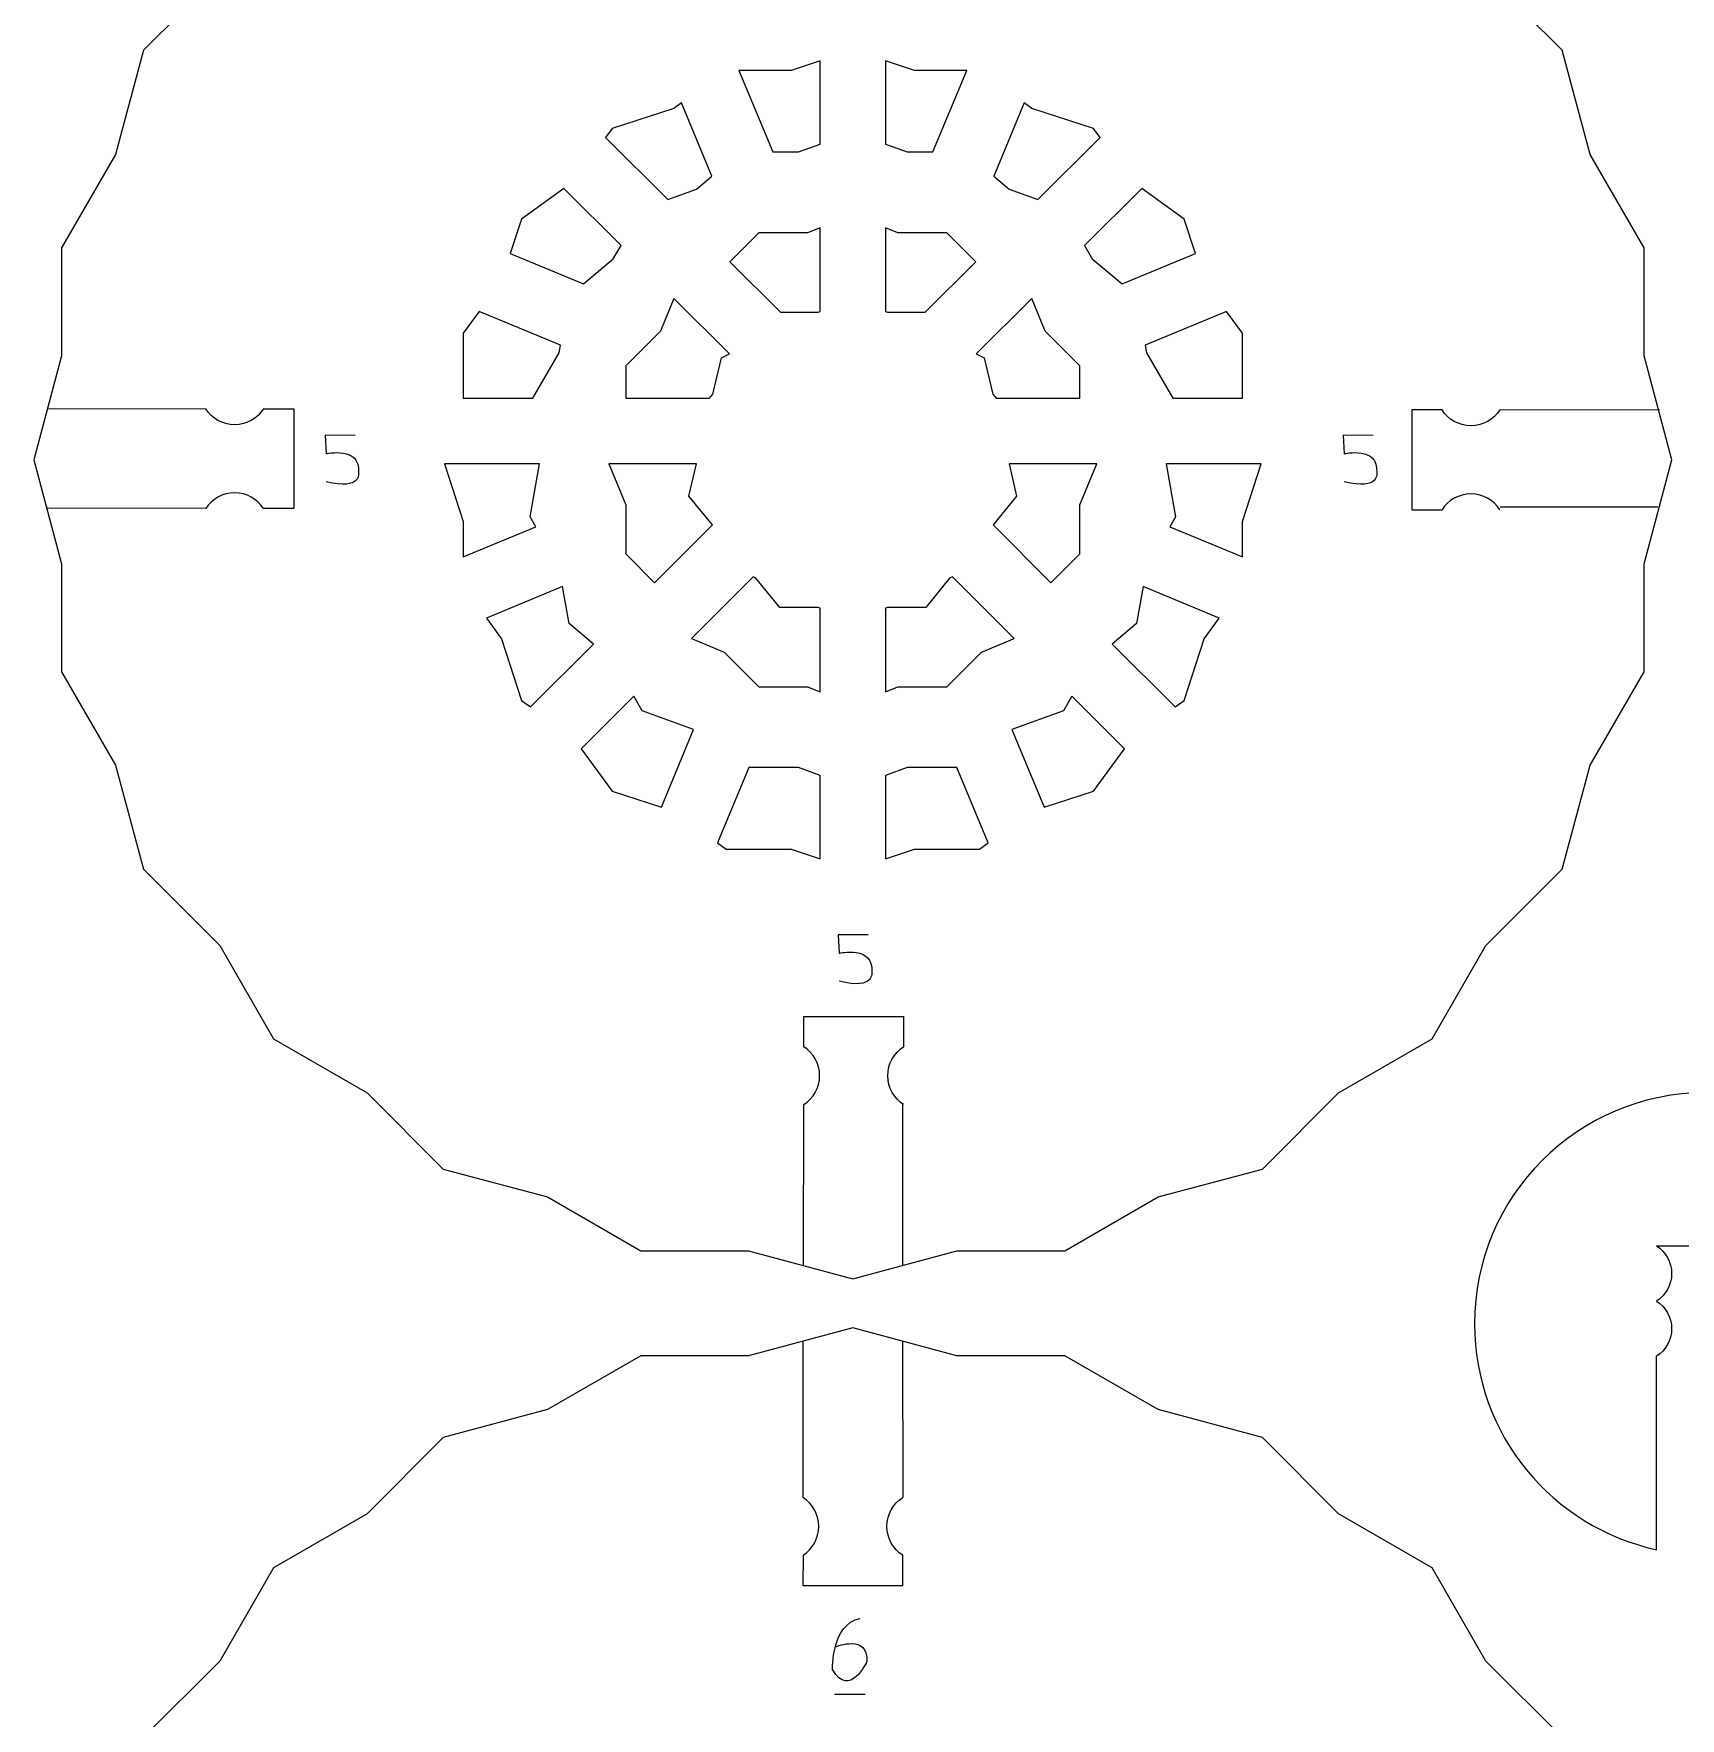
# Model space of a CAD drawing. Header units: centimetres. Extents: x -25 to 25, y -32.5 to 32.5.
# Drawn here: x -6.45 to -1.43, y -26.01 to -20.86 of the extents above; entities that cross this region are included whole.
import ezdxf

# ---------------------------------------------------------------- set-up
doc = ezdxf.new("R2010")
doc.units = ezdxf.units.CM
doc.header["$MEASUREMENT"] = 0
doc.layers.add('Capa 1', color=7, linetype='Continuous')

msp = doc.modelspace()

# ---------------------------------------------------------------- linework, layer by layer
at = {"layer": 'Capa 1', "color": 250, "lineweight": 20}
for points, knots in [([(-3.3056, -19.74885), (-3.3056, -19.74885), (-3.02055, -19.91342), (-3.02055, -19.91342), (-3.02055, -19.91342), (-3.02055, -19.91342), (-2.70264, -19.99861), (-2.70264, -19.99861), (-2.70264, -19.99861), (-2.70264, -19.99861), (-2.46992, -20.23133), (-2.46992, -20.23133), (-2.46992, -20.23133), (-2.46992, -20.23133), (-2.18487, -20.3959), (-2.18487, -20.3959), (-2.18487, -20.3959), (-2.18487, -20.3959), (-2.02029, -20.68096), (-2.02029, -20.68096), (-2.02029, -20.68096), (-2.02029, -20.68096), (-1.78759, -20.91367), (-1.78759, -20.91367), (-1.78759, -20.91367), (-1.78759, -20.91367), (-1.7024, -21.23156), (-1.7024, -21.23156), (-1.7024, -21.23156), (-1.7024, -21.23156), (-1.53783, -21.51662), (-1.53783, -21.51662), (-1.53783, -21.51662), (-1.53783, -21.51662), (-1.53783, -21.84575), (-1.53783, -21.84575), (-1.53783, -21.84575), (-1.53783, -21.84575), (-1.45265, -22.16366), (-1.45265, -22.16366), (-1.45265, -22.16366), (-1.45265, -22.16366), (-1.53783, -22.48155), (-1.53783, -22.48155), (-1.53783, -22.48155), (-1.53783, -22.48155), (-1.53783, -22.8107), (-1.53783, -22.8107), (-1.53783, -22.8107), (-1.53783, -22.8107), (-1.70241, -23.09578), (-1.70241, -23.09578), (-1.70241, -23.09578), (-1.70241, -23.09578), (-1.78759, -23.41365), (-1.78759, -23.41365), (-1.78759, -23.41365), (-1.78759, -23.41365), (-2.02029, -23.64636), (-2.02029, -23.64636), (-2.02029, -23.64636), (-2.02029, -23.64636), (-2.18487, -23.93142), (-2.18487, -23.93142), (-2.18487, -23.93142), (-2.18487, -23.93142), (-2.46992, -24.09599), (-2.46992, -24.09599), (-2.46992, -24.09599), (-2.46992, -24.09599), (-2.70264, -24.32871), (-2.70264, -24.32871), (-2.70264, -24.32871), (-2.70264, -24.32871), (-3.02055, -24.4139), (-3.02055, -24.4139), (-3.02055, -24.4139), (-3.02055, -24.4139), (-3.3056, -24.57847), (-3.3056, -24.57847), (-3.3056, -24.57847), (-3.3056, -24.57847), (-3.63472, -24.57847), (-3.63472, -24.57847), (-3.63472, -24.57847), (-3.63472, -24.57847), (-3.95265, -24.66366), (-3.95265, -24.66366), (-3.95265, -24.66366), (-3.95265, -24.66366), (-4.27058, -24.57847), (-4.27058, -24.57847), (-4.27058, -24.57847), (-4.27058, -24.57847), (-4.5997, -24.57847), (-4.5997, -24.57847), (-4.5997, -24.57847), (-4.5997, -24.57847), (-4.88475, -24.4139), (-4.88475, -24.4139), (-4.88475, -24.4139), (-4.88475, -24.4139), (-5.20266, -24.32871), (-5.20266, -24.32871), (-5.20266, -24.32871), (-5.20266, -24.32871), (-5.43538, -24.09599), (-5.43538, -24.09599), (-5.43538, -24.09599), (-5.43538, -24.09599), (-5.72043, -23.93142), (-5.72043, -23.93142), (-5.72043, -23.93142), (-5.72043, -23.93142), (-5.88501, -23.64636), (-5.88501, -23.64636), (-5.88501, -23.64636), (-5.88501, -23.64636), (-6.11771, -23.41365), (-6.11771, -23.41365), (-6.11771, -23.41365), (-6.11771, -23.41365), (-6.2029, -23.09576), (-6.2029, -23.09576), (-6.2029, -23.09576), (-6.2029, -23.09576), (-6.36747, -22.8107), (-6.36747, -22.8107), (-6.36747, -22.8107), (-6.36747, -22.8107), (-6.36747, -22.48157), (-6.36747, -22.48157), (-6.36747, -22.48157), (-6.36747, -22.48157), (-6.45265, -22.16366), (-6.45265, -22.16366), (-6.45265, -22.16366), (-6.45265, -22.16366), (-6.36747, -21.84577), (-6.36747, -21.84577), (-6.36747, -21.84577), (-6.36747, -21.84577), (-6.36747, -21.51662), (-6.36747, -21.51662), (-6.36747, -21.51662), (-6.36747, -21.51662), (-6.20289, -21.23154), (-6.20289, -21.23154), (-6.20289, -21.23154), (-6.20289, -21.23154), (-6.11771, -20.91367), (-6.11771, -20.91367), (-6.11771, -20.91367), (-6.11771, -20.91367), (-5.88501, -20.68096), (-5.88501, -20.68096), (-5.88501, -20.68096), (-5.88501, -20.68096), (-5.72043, -20.3959), (-5.72043, -20.3959), (-5.72043, -20.3959), (-5.72043, -20.3959), (-5.43538, -20.23133), (-5.43538, -20.23133), (-5.43538, -20.23133), (-5.43538, -20.23133), (-5.20266, -19.99861), (-5.20266, -19.99861), (-5.20266, -19.99861), (-5.20266, -19.99861), (-4.88475, -19.91342), (-4.88475, -19.91342), (-4.88475, -19.91342), (-4.88475, -19.91342), (-4.5997, -19.74885), (-4.5997, -19.74885), (-4.5997, -19.74885), (-4.5997, -19.74885), (-4.27058, -19.74885), (-4.27058, -19.74885), (-4.27058, -19.74885), (-4.27058, -19.74885), (-3.95265, -19.66366), (-3.95265, -19.66366), (-3.95265, -19.66366), (-3.95265, -19.66366), (-3.63472, -19.74885), (-3.63472, -19.74885), (-3.63472, -19.74885), (-3.63472, -19.74885), (-3.3056, -19.74885), (-3.3056, -19.74885)], [0, 0, 0, 0, 0.0204082, 0.0204082, 0.0204082, 0.0204082, 0.0408163, 0.0408163, 0.0408163, 0.0408163, 0.0612245, 0.0612245, 0.0612245, 0.0612245, 0.0816327, 0.0816327, 0.0816327, 0.0816327, 0.1020408, 0.1020408, 0.1020408, 0.1020408, 0.122449, 0.122449, 0.122449, 0.122449, 0.1428571, 0.1428571, 0.1428571, 0.1428571, 0.1632653, 0.1632653, 0.1632653, 0.1632653, 0.1836735, 0.1836735, 0.1836735, 0.1836735, 0.2040816, 0.2040816, 0.2040816, 0.2040816, 0.2244898, 0.2244898, 0.2244898, 0.2244898, 0.244898, 0.244898, 0.244898, 0.244898, 0.2653061, 0.2653061, 0.2653061, 0.2653061, 0.2857143, 0.2857143, 0.2857143, 0.2857143, 0.3061224, 0.3061224, 0.3061224, 0.3061224, 0.3265306, 0.3265306, 0.3265306, 0.3265306, 0.3469388, 0.3469388, 0.3469388, 0.3469388, 0.3673469, 0.3673469, 0.3673469, 0.3673469, 0.3877551, 0.3877551, 0.3877551, 0.3877551, 0.4081633, 0.4081633, 0.4081633, 0.4081633, 0.4285714, 0.4285714, 0.4285714, 0.4285714, 0.4489796, 0.4489796, 0.4489796, 0.4489796, 0.4693878, 0.4693878, 0.4693878, 0.4693878, 0.4897959, 0.4897959, 0.4897959, 0.4897959, 0.5102041, 0.5102041, 0.5102041, 0.5102041, 0.5306122, 0.5306122, 0.5306122, 0.5306122, 0.5510204, 0.5510204, 0.5510204, 0.5510204, 0.5714286, 0.5714286, 0.5714286, 0.5714286, 0.5918367, 0.5918367, 0.5918367, 0.5918367, 0.6122449, 0.6122449, 0.6122449, 0.6122449, 0.6326531, 0.6326531, 0.6326531, 0.6326531, 0.6530612, 0.6530612, 0.6530612, 0.6530612, 0.6734694, 0.6734694, 0.6734694, 0.6734694, 0.6938776, 0.6938776, 0.6938776, 0.6938776, 0.7142857, 0.7142857, 0.7142857, 0.7142857, 0.7346939, 0.7346939, 0.7346939, 0.7346939, 0.755102, 0.755102, 0.755102, 0.755102, 0.7755102, 0.7755102, 0.7755102, 0.7755102, 0.7959184, 0.7959184, 0.7959184, 0.7959184, 0.8163265, 0.8163265, 0.8163265, 0.8163265, 0.8367347, 0.8367347, 0.8367347, 0.8367347, 0.8571429, 0.8571429, 0.8571429, 0.8571429, 0.877551, 0.877551, 0.877551, 0.877551, 0.8979592, 0.8979592, 0.8979592, 0.8979592, 0.9183673, 0.9183673, 0.9183673, 0.9183673, 0.9387755, 0.9387755, 0.9387755, 0.9387755, 0.9591837, 0.9591837, 0.9591837, 0.9591837, 1, 1, 1, 1]), ([(-4.30029, -20.97485), (-4.30029, -20.97485), (-4.14098, -20.97485), (-4.14098, -20.97485), (-4.14098, -20.97485), (-4.14098, -20.97485), (-4.05265, -20.94615), (-4.05265, -20.94615), (-4.05265, -20.94615), (-4.05265, -20.94615), (-4.05265, -21.20005), (-4.05265, -21.20005), (-4.05265, -21.20005), (-4.05265, -21.20005), (-4.11836, -21.22397), (-4.11836, -21.22397), (-4.11836, -21.22397), (-4.11836, -21.22397), (-4.1971, -21.22397), (-4.1971, -21.22397), (-4.1971, -21.22397), (-4.1971, -21.22397), (-4.30029, -20.97485), (-4.30029, -20.97485)], [0, 0, 0, 0, 0.1428571, 0.1428571, 0.1428571, 0.1428571, 0.2857143, 0.2857143, 0.2857143, 0.2857143, 0.4285714, 0.4285714, 0.4285714, 0.4285714, 0.5714286, 0.5714286, 0.5714286, 0.5714286, 0.7142857, 0.7142857, 0.7142857, 0.7142857, 1, 1, 1, 1]), ([(-3.85265, -20.94615), (-3.85265, -20.94615), (-3.76432, -20.97485), (-3.76432, -20.97485), (-3.76432, -20.97485), (-3.76432, -20.97485), (-3.60502, -20.97485), (-3.60502, -20.97485), (-3.60502, -20.97485), (-3.60502, -20.97485), (-3.70821, -21.22397), (-3.70821, -21.22397), (-3.70821, -21.22397), (-3.70821, -21.22397), (-3.78694, -21.22397), (-3.78694, -21.22397), (-3.78694, -21.22397), (-3.78694, -21.22397), (-3.85265, -21.20005), (-3.85265, -21.20005), (-3.85265, -21.20005), (-3.85265, -21.20005), (-3.85265, -20.94615), (-3.85265, -20.94615)], [0, 0, 0, 0, 0.1428571, 0.1428571, 0.1428571, 0.1428571, 0.2857143, 0.2857143, 0.2857143, 0.2857143, 0.4285714, 0.4285714, 0.4285714, 0.4285714, 0.5714286, 0.5714286, 0.5714286, 0.5714286, 0.7142857, 0.7142857, 0.7142857, 0.7142857, 1, 1, 1, 1]), ([(-4.70712, -21.17953), (-4.70712, -21.17953), (-4.6874, -21.15239), (-4.6874, -21.15239), (-4.6874, -21.15239), (-4.6874, -21.15239), (-4.49909, -21.0912), (-4.49909, -21.0912), (-4.49909, -21.0912), (-4.49909, -21.0912), (-4.47563, -21.07416), (-4.47563, -21.07416), (-4.47563, -21.07416), (-4.47563, -21.07416), (-4.38291, -21.29801), (-4.38291, -21.29801), (-4.38291, -21.29801), (-4.38291, -21.29801), (-4.42973, -21.3373), (-4.42973, -21.3373), (-4.42973, -21.3373), (-4.42973, -21.3373), (-4.51743, -21.36922), (-4.51743, -21.36922), (-4.51743, -21.36922), (-4.51743, -21.36922), (-4.70712, -21.17953), (-4.70712, -21.17953)], [0, 0, 0, 0, 0.125, 0.125, 0.125, 0.125, 0.25, 0.25, 0.25, 0.25, 0.375, 0.375, 0.375, 0.375, 0.5, 0.5, 0.5, 0.5, 0.625, 0.625, 0.625, 0.625, 0.75, 0.75, 0.75, 0.75, 1, 1, 1, 1]), ([(-3.42967, -21.07416), (-3.42967, -21.07416), (-3.40621, -21.0912), (-3.40621, -21.0912), (-3.40621, -21.0912), (-3.40621, -21.0912), (-3.2179, -21.15239), (-3.2179, -21.15239), (-3.2179, -21.15239), (-3.2179, -21.15239), (-3.19818, -21.17954), (-3.19818, -21.17954), (-3.19818, -21.17954), (-3.19818, -21.17954), (-3.38787, -21.36922), (-3.38787, -21.36922), (-3.38787, -21.36922), (-3.38787, -21.36922), (-3.47557, -21.3373), (-3.47557, -21.3373), (-3.47557, -21.3373), (-3.47557, -21.3373), (-3.52239, -21.29801), (-3.52239, -21.29801), (-3.52239, -21.29801), (-3.52239, -21.29801), (-3.42967, -21.07416), (-3.42967, -21.07416)], [0, 0, 0, 0, 0.125, 0.125, 0.125, 0.125, 0.25, 0.25, 0.25, 0.25, 0.375, 0.375, 0.375, 0.375, 0.5, 0.5, 0.5, 0.5, 0.625, 0.625, 0.625, 0.625, 0.75, 0.75, 0.75, 0.75, 1, 1, 1, 1]), ([(-4.99811, -21.53414), (-4.99811, -21.53414), (-4.96393, -21.42893), (-4.96393, -21.42893), (-4.96393, -21.42893), (-4.96393, -21.42893), (-4.83457, -21.33494), (-4.83457, -21.33494), (-4.83457, -21.33494), (-4.83457, -21.33494), (-4.66002, -21.50949), (-4.66002, -21.50949), (-4.66002, -21.50949), (-4.66002, -21.50949), (-4.68359, -21.55031), (-4.68359, -21.55031), (-4.68359, -21.55031), (-4.68359, -21.55031), (-4.77465, -21.6267), (-4.77465, -21.6267), (-4.77465, -21.6267), (-4.77465, -21.6267), (-4.99811, -21.53414), (-4.99811, -21.53414)], [0, 0, 0, 0, 0.1428571, 0.1428571, 0.1428571, 0.1428571, 0.2857143, 0.2857143, 0.2857143, 0.2857143, 0.4285714, 0.4285714, 0.4285714, 0.4285714, 0.5714286, 0.5714286, 0.5714286, 0.5714286, 0.7142857, 0.7142857, 0.7142857, 0.7142857, 1, 1, 1, 1]), ([(-3.07074, -21.33494), (-3.07074, -21.33494), (-2.94137, -21.42893), (-2.94137, -21.42893), (-2.94137, -21.42893), (-2.94137, -21.42893), (-2.90719, -21.53415), (-2.90719, -21.53415), (-2.90719, -21.53415), (-2.90719, -21.53415), (-3.13065, -21.62671), (-3.13065, -21.62671), (-3.13065, -21.62671), (-3.13065, -21.62671), (-3.22171, -21.55031), (-3.22171, -21.55031), (-3.22171, -21.55031), (-3.22171, -21.55031), (-3.24528, -21.50948), (-3.24528, -21.50948), (-3.24528, -21.50948), (-3.24528, -21.50948), (-3.07074, -21.33494), (-3.07074, -21.33494)], [0, 0, 0, 0, 0.1428571, 0.1428571, 0.1428571, 0.1428571, 0.2857143, 0.2857143, 0.2857143, 0.2857143, 0.4285714, 0.4285714, 0.4285714, 0.4285714, 0.5714286, 0.5714286, 0.5714286, 0.5714286, 0.7142857, 0.7142857, 0.7142857, 0.7142857, 1, 1, 1, 1]), ([(-4.05265, -21.71061), (-4.05265, -21.71061), (-4.05812, -21.71318), (-4.05812, -21.71318), (-4.05812, -21.71318), (-4.05812, -21.71318), (-4.17347, -21.71318), (-4.17347, -21.71318), (-4.17347, -21.71318), (-4.17347, -21.71318), (-4.32778, -21.55887), (-4.32778, -21.55887), (-4.32778, -21.55887), (-4.32778, -21.55887), (-4.23966, -21.47075), (-4.23966, -21.47075), (-4.23966, -21.47075), (-4.23966, -21.47075), (-4.09047, -21.47075), (-4.09047, -21.47075), (-4.09047, -21.47075), (-4.09047, -21.47075), (-4.05265, -21.45508), (-4.05265, -21.45508), (-4.05265, -21.45508), (-4.05265, -21.45508), (-4.05265, -21.71061), (-4.05265, -21.71061)], [0, 0, 0, 0, 0.125, 0.125, 0.125, 0.125, 0.25, 0.25, 0.25, 0.25, 0.375, 0.375, 0.375, 0.375, 0.5, 0.5, 0.5, 0.5, 0.625, 0.625, 0.625, 0.625, 0.75, 0.75, 0.75, 0.75, 1, 1, 1, 1]), ([(-3.66564, -21.47075), (-3.66564, -21.47075), (-3.57752, -21.55887), (-3.57752, -21.55887), (-3.57752, -21.55887), (-3.57752, -21.55887), (-3.73182, -21.71318), (-3.73182, -21.71318), (-3.73182, -21.71318), (-3.73182, -21.71318), (-3.84718, -21.71318), (-3.84718, -21.71318), (-3.84718, -21.71318), (-3.84718, -21.71318), (-3.85265, -21.71061), (-3.85265, -21.71061), (-3.85265, -21.71061), (-3.85265, -21.71061), (-3.85265, -21.45508), (-3.85265, -21.45508), (-3.85265, -21.45508), (-3.85265, -21.45508), (-3.81483, -21.47075), (-3.81483, -21.47075), (-3.81483, -21.47075), (-3.81483, -21.47075), (-3.66564, -21.47075), (-3.66564, -21.47075)], [0, 0, 0, 0, 0.125, 0.125, 0.125, 0.125, 0.25, 0.25, 0.25, 0.25, 0.375, 0.375, 0.375, 0.375, 0.5, 0.5, 0.5, 0.5, 0.625, 0.625, 0.625, 0.625, 0.75, 0.75, 0.75, 0.75, 1, 1, 1, 1]), ([(-4.3291, -21.84041), (-4.3291, -21.84041), (-4.35362, -21.85192), (-4.35362, -21.85192), (-4.35362, -21.85192), (-4.35362, -21.85192), (-4.37967, -21.96318), (-4.37967, -21.96318), (-4.37967, -21.96318), (-4.37967, -21.96318), (-4.38969, -21.97543), (-4.38969, -21.97543), (-4.38969, -21.97543), (-4.38969, -21.97543), (-4.64556, -21.97543), (-4.64556, -21.97543), (-4.64556, -21.97543), (-4.64556, -21.97543), (-4.64556, -21.87665), (-4.64556, -21.87665), (-4.64556, -21.87665), (-4.64556, -21.87665), (-4.54007, -21.77116), (-4.54007, -21.77116), (-4.54007, -21.77116), (-4.54007, -21.77116), (-4.49856, -21.67095), (-4.49856, -21.67095), (-4.49856, -21.67095), (-4.49856, -21.67095), (-4.3291, -21.84041), (-4.3291, -21.84041)], [0, 0, 0, 0, 0.1111111, 0.1111111, 0.1111111, 0.1111111, 0.2222222, 0.2222222, 0.2222222, 0.2222222, 0.3333333, 0.3333333, 0.3333333, 0.3333333, 0.4444444, 0.4444444, 0.4444444, 0.4444444, 0.5555556, 0.5555556, 0.5555556, 0.5555556, 0.6666667, 0.6666667, 0.6666667, 0.6666667, 0.7777778, 0.7777778, 0.7777778, 0.7777778, 1, 1, 1, 1]), ([(-3.40674, -21.67094), (-3.40674, -21.67094), (-3.36523, -21.77116), (-3.36523, -21.77116), (-3.36523, -21.77116), (-3.36523, -21.77116), (-3.25974, -21.87665), (-3.25974, -21.87665), (-3.25974, -21.87665), (-3.25974, -21.87665), (-3.25974, -21.97543), (-3.25974, -21.97543), (-3.25974, -21.97543), (-3.25974, -21.97543), (-3.51561, -21.97543), (-3.51561, -21.97543), (-3.51561, -21.97543), (-3.51561, -21.97543), (-3.52563, -21.96318), (-3.52563, -21.96318), (-3.52563, -21.96318), (-3.52563, -21.96318), (-3.55168, -21.85192), (-3.55168, -21.85192), (-3.55168, -21.85192), (-3.55168, -21.85192), (-3.5762, -21.84041), (-3.5762, -21.84041), (-3.5762, -21.84041), (-3.5762, -21.84041), (-3.40674, -21.67094), (-3.40674, -21.67094)], [0, 0, 0, 0, 0.1111111, 0.1111111, 0.1111111, 0.1111111, 0.2222222, 0.2222222, 0.2222222, 0.2222222, 0.3333333, 0.3333333, 0.3333333, 0.3333333, 0.4444444, 0.4444444, 0.4444444, 0.4444444, 0.5555556, 0.5555556, 0.5555556, 0.5555556, 0.6666667, 0.6666667, 0.6666667, 0.6666667, 0.7777778, 0.7777778, 0.7777778, 0.7777778, 1, 1, 1, 1]), ([(-5.1415, -21.97543), (-5.1415, -21.97543), (-5.14148, -21.97536), (-5.14148, -21.97536), (-5.14148, -21.97536), (-5.14148, -21.97536), (-5.14148, -21.77739), (-5.14148, -21.77739), (-5.14148, -21.77739), (-5.14148, -21.77739), (-5.09337, -21.71117), (-5.09337, -21.71117), (-5.09337, -21.71117), (-5.09337, -21.71117), (-4.84519, -21.81397), (-4.84519, -21.81397), (-4.84519, -21.81397), (-4.84519, -21.81397), (-4.84931, -21.83734), (-4.84931, -21.83734), (-4.84931, -21.83734), (-4.84931, -21.83734), (-4.92904, -21.97543), (-4.92904, -21.97543), (-4.92904, -21.97543), (-4.92904, -21.97543), (-5.1415, -21.97543), (-5.1415, -21.97543)], [0, 0, 0, 0, 0.125, 0.125, 0.125, 0.125, 0.25, 0.25, 0.25, 0.25, 0.375, 0.375, 0.375, 0.375, 0.5, 0.5, 0.5, 0.5, 0.625, 0.625, 0.625, 0.625, 0.75, 0.75, 0.75, 0.75, 1, 1, 1, 1]), ([(-2.81193, -21.71117), (-2.81193, -21.71117), (-2.76382, -21.77739), (-2.76382, -21.77739), (-2.76382, -21.77739), (-2.76382, -21.77739), (-2.76382, -21.97536), (-2.76382, -21.97536), (-2.76382, -21.97536), (-2.76382, -21.97536), (-2.7638, -21.97543), (-2.7638, -21.97543), (-2.7638, -21.97543), (-2.7638, -21.97543), (-2.97626, -21.97543), (-2.97626, -21.97543), (-2.97626, -21.97543), (-2.97626, -21.97543), (-3.05599, -21.83734), (-3.05599, -21.83734), (-3.05599, -21.83734), (-3.05599, -21.83734), (-3.06011, -21.81397), (-3.06011, -21.81397), (-3.06011, -21.81397), (-3.06011, -21.81397), (-2.81193, -21.71117), (-2.81193, -21.71117)], [0, 0, 0, 0, 0.125, 0.125, 0.125, 0.125, 0.25, 0.25, 0.25, 0.25, 0.375, 0.375, 0.375, 0.375, 0.5, 0.5, 0.5, 0.5, 0.625, 0.625, 0.625, 0.625, 0.75, 0.75, 0.75, 0.75, 1, 1, 1, 1]), ([(-5.14148, -22.45962), (-5.14148, -22.45962), (-5.14148, -22.35196), (-5.14148, -22.35196), (-5.14148, -22.35196), (-5.14148, -22.35196), (-5.19885, -22.17543), (-5.19885, -22.17543), (-5.19885, -22.17543), (-5.19885, -22.17543), (-4.90892, -22.17543), (-4.90892, -22.17543), (-4.90892, -22.17543), (-4.90892, -22.17543), (-4.93746, -22.33731), (-4.93746, -22.33731), (-4.93746, -22.33731), (-4.93746, -22.33731), (-4.91985, -22.36782), (-4.91985, -22.36782), (-4.91985, -22.36782), (-4.91985, -22.36782), (-5.14148, -22.45962), (-5.14148, -22.45962)], [0, 0, 0, 0, 0.1428571, 0.1428571, 0.1428571, 0.1428571, 0.2857143, 0.2857143, 0.2857143, 0.2857143, 0.4285714, 0.4285714, 0.4285714, 0.4285714, 0.5714286, 0.5714286, 0.5714286, 0.5714286, 0.7142857, 0.7142857, 0.7142857, 0.7142857, 1, 1, 1, 1]), ([(-4.42936, -22.17543), (-4.42936, -22.17543), (-4.45265, -22.27492), (-4.45265, -22.27492), (-4.45265, -22.27492), (-4.45265, -22.27492), (-4.38107, -22.36243), (-4.38107, -22.36243), (-4.38107, -22.36243), (-4.38107, -22.36243), (-4.55744, -22.53879), (-4.55744, -22.53879), (-4.55744, -22.53879), (-4.55744, -22.53879), (-4.64556, -22.45067), (-4.64556, -22.45067), (-4.64556, -22.45067), (-4.64556, -22.45067), (-4.64556, -22.30149), (-4.64556, -22.30149), (-4.64556, -22.30149), (-4.64556, -22.30149), (-4.69777, -22.17543), (-4.69777, -22.17543), (-4.69777, -22.17543), (-4.69777, -22.17543), (-4.42936, -22.17543), (-4.42936, -22.17543)], [0, 0, 0, 0, 0.125, 0.125, 0.125, 0.125, 0.25, 0.25, 0.25, 0.25, 0.375, 0.375, 0.375, 0.375, 0.5, 0.5, 0.5, 0.5, 0.625, 0.625, 0.625, 0.625, 0.75, 0.75, 0.75, 0.75, 1, 1, 1, 1]), ([(-3.20753, -22.17543), (-3.20753, -22.17543), (-3.25974, -22.30149), (-3.25974, -22.30149), (-3.25974, -22.30149), (-3.25974, -22.30149), (-3.25974, -22.45067), (-3.25974, -22.45067), (-3.25974, -22.45067), (-3.25974, -22.45067), (-3.34786, -22.53879), (-3.34786, -22.53879), (-3.34786, -22.53879), (-3.34786, -22.53879), (-3.52423, -22.36243), (-3.52423, -22.36243), (-3.52423, -22.36243), (-3.52423, -22.36243), (-3.45265, -22.27492), (-3.45265, -22.27492), (-3.45265, -22.27492), (-3.45265, -22.27492), (-3.47594, -22.17543), (-3.47594, -22.17543), (-3.47594, -22.17543), (-3.47594, -22.17543), (-3.20753, -22.17543), (-3.20753, -22.17543)], [0, 0, 0, 0, 0.125, 0.125, 0.125, 0.125, 0.25, 0.25, 0.25, 0.25, 0.375, 0.375, 0.375, 0.375, 0.5, 0.5, 0.5, 0.5, 0.625, 0.625, 0.625, 0.625, 0.75, 0.75, 0.75, 0.75, 1, 1, 1, 1]), ([(-2.70645, -22.17543), (-2.70645, -22.17543), (-2.76382, -22.35196), (-2.76382, -22.35196), (-2.76382, -22.35196), (-2.76382, -22.35196), (-2.76382, -22.45962), (-2.76382, -22.45962), (-2.76382, -22.45962), (-2.76382, -22.45962), (-2.98545, -22.36781), (-2.98545, -22.36781), (-2.98545, -22.36781), (-2.98545, -22.36781), (-2.96784, -22.33731), (-2.96784, -22.33731), (-2.96784, -22.33731), (-2.96784, -22.33731), (-2.99638, -22.17543), (-2.99638, -22.17543), (-2.99638, -22.17543), (-2.99638, -22.17543), (-2.70645, -22.17543), (-2.70645, -22.17543)], [0, 0, 0, 0, 0.1428571, 0.1428571, 0.1428571, 0.1428571, 0.2857143, 0.2857143, 0.2857143, 0.2857143, 0.4285714, 0.4285714, 0.4285714, 0.4285714, 0.5714286, 0.5714286, 0.5714286, 0.5714286, 0.7142857, 0.7142857, 0.7142857, 0.7142857, 1, 1, 1, 1]), ([(-4.05265, -22.87224), (-4.05265, -22.87224), (-4.09047, -22.85657), (-4.09047, -22.85657), (-4.09047, -22.85657), (-4.09047, -22.85657), (-4.23966, -22.85657), (-4.23966, -22.85657), (-4.23966, -22.85657), (-4.23966, -22.85657), (-4.34516, -22.75107), (-4.34516, -22.75107), (-4.34516, -22.75107), (-4.34516, -22.75107), (-4.44536, -22.70957), (-4.44536, -22.70957), (-4.44536, -22.70957), (-4.44536, -22.70957), (-4.2567, -22.52091), (-4.2567, -22.52091), (-4.2567, -22.52091), (-4.2567, -22.52091), (-4.24815, -22.52492), (-4.24815, -22.52492), (-4.24815, -22.52492), (-4.24815, -22.52492), (-4.17517, -22.61414), (-4.17517, -22.61414), (-4.17517, -22.61414), (-4.17517, -22.61414), (-4.05812, -22.61414), (-4.05812, -22.61414), (-4.05812, -22.61414), (-4.05812, -22.61414), (-4.05265, -22.61671), (-4.05265, -22.61671), (-4.05265, -22.61671), (-4.05265, -22.61671), (-4.05265, -22.87224), (-4.05265, -22.87224)], [0, 0, 0, 0, 0.0909091, 0.0909091, 0.0909091, 0.0909091, 0.1818182, 0.1818182, 0.1818182, 0.1818182, 0.2727273, 0.2727273, 0.2727273, 0.2727273, 0.3636364, 0.3636364, 0.3636364, 0.3636364, 0.4545455, 0.4545455, 0.4545455, 0.4545455, 0.5454545, 0.5454545, 0.5454545, 0.5454545, 0.6363636, 0.6363636, 0.6363636, 0.6363636, 0.7272727, 0.7272727, 0.7272727, 0.7272727, 0.8181818, 0.8181818, 0.8181818, 0.8181818, 1, 1, 1, 1]), ([(-3.45993, -22.70957), (-3.45993, -22.70957), (-3.56014, -22.75107), (-3.56014, -22.75107), (-3.56014, -22.75107), (-3.56014, -22.75107), (-3.66564, -22.85657), (-3.66564, -22.85657), (-3.66564, -22.85657), (-3.66564, -22.85657), (-3.81483, -22.85657), (-3.81483, -22.85657), (-3.81483, -22.85657), (-3.81483, -22.85657), (-3.85265, -22.87224), (-3.85265, -22.87224), (-3.85265, -22.87224), (-3.85265, -22.87224), (-3.85265, -22.61671), (-3.85265, -22.61671), (-3.85265, -22.61671), (-3.85265, -22.61671), (-3.84718, -22.61414), (-3.84718, -22.61414), (-3.84718, -22.61414), (-3.84718, -22.61414), (-3.73013, -22.61414), (-3.73013, -22.61414), (-3.73013, -22.61414), (-3.73013, -22.61414), (-3.65715, -22.52492), (-3.65715, -22.52492), (-3.65715, -22.52492), (-3.65715, -22.52492), (-3.6486, -22.5209), (-3.6486, -22.5209), (-3.6486, -22.5209), (-3.6486, -22.5209), (-3.45993, -22.70957), (-3.45993, -22.70957)], [0, 0, 0, 0, 0.0909091, 0.0909091, 0.0909091, 0.0909091, 0.1818182, 0.1818182, 0.1818182, 0.1818182, 0.2727273, 0.2727273, 0.2727273, 0.2727273, 0.3636364, 0.3636364, 0.3636364, 0.3636364, 0.4545455, 0.4545455, 0.4545455, 0.4545455, 0.5454545, 0.5454545, 0.5454545, 0.5454545, 0.6363636, 0.6363636, 0.6363636, 0.6363636, 0.7272727, 0.7272727, 0.7272727, 0.7272727, 0.8181818, 0.8181818, 0.8181818, 0.8181818, 1, 1, 1, 1]), ([(-4.93677, -22.91812), (-4.93677, -22.91812), (-4.96393, -22.89838), (-4.96393, -22.89838), (-4.96393, -22.89838), (-4.96393, -22.89838), (-5.0251, -22.71011), (-5.0251, -22.71011), (-5.0251, -22.71011), (-5.0251, -22.71011), (-5.07102, -22.64691), (-5.07102, -22.64691), (-5.07102, -22.64691), (-5.07102, -22.64691), (-4.83861, -22.55065), (-4.83861, -22.55065), (-4.83861, -22.55065), (-4.83861, -22.55065), (-4.81869, -22.66366), (-4.81869, -22.66366), (-4.81869, -22.66366), (-4.81869, -22.66366), (-4.74453, -22.72588), (-4.74453, -22.72588), (-4.74453, -22.72588), (-4.74453, -22.72588), (-4.93677, -22.91812), (-4.93677, -22.91812)], [0, 0, 0, 0, 0.125, 0.125, 0.125, 0.125, 0.25, 0.25, 0.25, 0.25, 0.375, 0.375, 0.375, 0.375, 0.5, 0.5, 0.5, 0.5, 0.625, 0.625, 0.625, 0.625, 0.75, 0.75, 0.75, 0.75, 1, 1, 1, 1]), ([(-2.83428, -22.64691), (-2.83428, -22.64691), (-2.8802, -22.71011), (-2.8802, -22.71011), (-2.8802, -22.71011), (-2.8802, -22.71011), (-2.94137, -22.89838), (-2.94137, -22.89838), (-2.94137, -22.89838), (-2.94137, -22.89838), (-2.96854, -22.91812), (-2.96854, -22.91812), (-2.96854, -22.91812), (-2.96854, -22.91812), (-3.16077, -22.72588), (-3.16077, -22.72588), (-3.16077, -22.72588), (-3.16077, -22.72588), (-3.08661, -22.66366), (-3.08661, -22.66366), (-3.08661, -22.66366), (-3.08661, -22.66366), (-3.06669, -22.55065), (-3.06669, -22.55065), (-3.06669, -22.55065), (-3.06669, -22.55065), (-2.83428, -22.64691), (-2.83428, -22.64691)], [0, 0, 0, 0, 0.125, 0.125, 0.125, 0.125, 0.25, 0.25, 0.25, 0.25, 0.375, 0.375, 0.375, 0.375, 0.5, 0.5, 0.5, 0.5, 0.625, 0.625, 0.625, 0.625, 0.75, 0.75, 0.75, 0.75, 1, 1, 1, 1]), ([(-4.53661, -23.22392), (-4.53661, -23.22392), (-4.6874, -23.17493), (-4.6874, -23.17493), (-4.6874, -23.17493), (-4.6874, -23.17493), (-4.78137, -23.04558), (-4.78137, -23.04558), (-4.78137, -23.04558), (-4.78137, -23.04558), (-4.62108, -22.88529), (-4.62108, -22.88529), (-4.62108, -22.88529), (-4.62108, -22.88529), (-4.59544, -22.9297), (-4.59544, -22.9297), (-4.59544, -22.9297), (-4.59544, -22.9297), (-4.43841, -22.98685), (-4.43841, -22.98685), (-4.43841, -22.98685), (-4.43841, -22.98685), (-4.53661, -23.22392), (-4.53661, -23.22392)], [0, 0, 0, 0, 0.1428571, 0.1428571, 0.1428571, 0.1428571, 0.2857143, 0.2857143, 0.2857143, 0.2857143, 0.4285714, 0.4285714, 0.4285714, 0.4285714, 0.5714286, 0.5714286, 0.5714286, 0.5714286, 0.7142857, 0.7142857, 0.7142857, 0.7142857, 1, 1, 1, 1]), ([(-3.12392, -23.04558), (-3.12392, -23.04558), (-3.2179, -23.17493), (-3.2179, -23.17493), (-3.2179, -23.17493), (-3.2179, -23.17493), (-3.36869, -23.22392), (-3.36869, -23.22392), (-3.36869, -23.22392), (-3.36869, -23.22392), (-3.46689, -22.98685), (-3.46689, -22.98685), (-3.46689, -22.98685), (-3.46689, -22.98685), (-3.30986, -22.9297), (-3.30986, -22.9297), (-3.30986, -22.9297), (-3.30986, -22.9297), (-3.28422, -22.88528), (-3.28422, -22.88528), (-3.28422, -22.88528), (-3.28422, -22.88528), (-3.12392, -23.04558), (-3.12392, -23.04558)], [0, 0, 0, 0, 0.1428571, 0.1428571, 0.1428571, 0.1428571, 0.2857143, 0.2857143, 0.2857143, 0.2857143, 0.4285714, 0.4285714, 0.4285714, 0.4285714, 0.5714286, 0.5714286, 0.5714286, 0.5714286, 0.7142857, 0.7142857, 0.7142857, 0.7142857, 1, 1, 1, 1]), ([(-4.05265, -23.38117), (-4.05265, -23.38117), (-4.14097, -23.35247), (-4.14097, -23.35247), (-4.14097, -23.35247), (-4.14097, -23.35247), (-4.33893, -23.35247), (-4.33893, -23.35247), (-4.33893, -23.35247), (-4.33893, -23.35247), (-4.36541, -23.33323), (-4.36541, -23.33323), (-4.36541, -23.33323), (-4.36541, -23.33323), (-4.27019, -23.10335), (-4.27019, -23.10335), (-4.27019, -23.10335), (-4.27019, -23.10335), (-4.11835, -23.10335), (-4.11835, -23.10335), (-4.11835, -23.10335), (-4.11835, -23.10335), (-4.05265, -23.12726), (-4.05265, -23.12726), (-4.05265, -23.12726), (-4.05265, -23.12726), (-4.05265, -23.38117), (-4.05265, -23.38117)], [0, 0, 0, 0, 0.125, 0.125, 0.125, 0.125, 0.25, 0.25, 0.25, 0.25, 0.375, 0.375, 0.375, 0.375, 0.5, 0.5, 0.5, 0.5, 0.625, 0.625, 0.625, 0.625, 0.75, 0.75, 0.75, 0.75, 1, 1, 1, 1]), ([(-3.53989, -23.33324), (-3.53989, -23.33324), (-3.56637, -23.35247), (-3.56637, -23.35247), (-3.56637, -23.35247), (-3.56637, -23.35247), (-3.76433, -23.35247), (-3.76433, -23.35247), (-3.76433, -23.35247), (-3.76433, -23.35247), (-3.85265, -23.38117), (-3.85265, -23.38117), (-3.85265, -23.38117), (-3.85265, -23.38117), (-3.85265, -23.12726), (-3.85265, -23.12726), (-3.85265, -23.12726), (-3.85265, -23.12726), (-3.78695, -23.10335), (-3.78695, -23.10335), (-3.78695, -23.10335), (-3.78695, -23.10335), (-3.63511, -23.10335), (-3.63511, -23.10335), (-3.63511, -23.10335), (-3.63511, -23.10335), (-3.53989, -23.33324), (-3.53989, -23.33324)], [0, 0, 0, 0, 0.125, 0.125, 0.125, 0.125, 0.25, 0.25, 0.25, 0.25, 0.375, 0.375, 0.375, 0.375, 0.5, 0.5, 0.5, 0.5, 0.625, 0.625, 0.625, 0.625, 0.75, 0.75, 0.75, 0.75, 1, 1, 1, 1]), ([(-3.3056, -24.89844), (-3.3056, -24.89844), (-3.02055, -25.06301), (-3.02055, -25.06301), (-3.02055, -25.06301), (-3.02055, -25.06301), (-2.70264, -25.1482), (-2.70264, -25.1482), (-2.70264, -25.1482), (-2.70264, -25.1482), (-2.46992, -25.38092), (-2.46992, -25.38092), (-2.46992, -25.38092), (-2.46992, -25.38092), (-2.18487, -25.54549), (-2.18487, -25.54549), (-2.18487, -25.54549), (-2.18487, -25.54549), (-2.02029, -25.83055), (-2.02029, -25.83055), (-2.02029, -25.83055), (-2.02029, -25.83055), (-1.78759, -26.06326), (-1.78759, -26.06326), (-1.78759, -26.06326), (-1.78759, -26.06326), (-1.7024, -26.38115), (-1.7024, -26.38115), (-1.7024, -26.38115), (-1.7024, -26.38115), (-1.53783, -26.66621), (-1.53783, -26.66621), (-1.53783, -26.66621), (-1.53783, -26.66621), (-1.53783, -26.99534), (-1.53783, -26.99534), (-1.53783, -26.99534), (-1.53783, -26.99534), (-1.45265, -27.31325), (-1.45265, -27.31325), (-1.45265, -27.31325), (-1.45265, -27.31325), (-1.53783, -27.63114), (-1.53783, -27.63114), (-1.53783, -27.63114), (-1.53783, -27.63114), (-1.53783, -27.96029), (-1.53783, -27.96029), (-1.53783, -27.96029), (-1.53783, -27.96029), (-1.70241, -28.24537), (-1.70241, -28.24537), (-1.70241, -28.24537), (-1.70241, -28.24537), (-1.78759, -28.56324), (-1.78759, -28.56324), (-1.78759, -28.56324), (-1.78759, -28.56324), (-2.02029, -28.79595), (-2.02029, -28.79595), (-2.02029, -28.79595), (-2.02029, -28.79595), (-2.18487, -29.08101), (-2.18487, -29.08101), (-2.18487, -29.08101), (-2.18487, -29.08101), (-2.46992, -29.24558), (-2.46992, -29.24558), (-2.46992, -29.24558), (-2.46992, -29.24558), (-2.70264, -29.4783), (-2.70264, -29.4783), (-2.70264, -29.4783), (-2.70264, -29.4783), (-3.02055, -29.56349), (-3.02055, -29.56349), (-3.02055, -29.56349), (-3.02055, -29.56349), (-3.3056, -29.72806), (-3.3056, -29.72806), (-3.3056, -29.72806), (-3.3056, -29.72806), (-3.63472, -29.72806), (-3.63472, -29.72806), (-3.63472, -29.72806), (-3.63472, -29.72806), (-3.95265, -29.81325), (-3.95265, -29.81325), (-3.95265, -29.81325), (-3.95265, -29.81325), (-4.27058, -29.72806), (-4.27058, -29.72806), (-4.27058, -29.72806), (-4.27058, -29.72806), (-4.5997, -29.72806), (-4.5997, -29.72806), (-4.5997, -29.72806), (-4.5997, -29.72806), (-4.88475, -29.56349), (-4.88475, -29.56349), (-4.88475, -29.56349), (-4.88475, -29.56349), (-5.20266, -29.4783), (-5.20266, -29.4783), (-5.20266, -29.4783), (-5.20266, -29.4783), (-5.43538, -29.24558), (-5.43538, -29.24558), (-5.43538, -29.24558), (-5.43538, -29.24558), (-5.72043, -29.08101), (-5.72043, -29.08101), (-5.72043, -29.08101), (-5.72043, -29.08101), (-5.88501, -28.79595), (-5.88501, -28.79595), (-5.88501, -28.79595), (-5.88501, -28.79595), (-6.11771, -28.56324), (-6.11771, -28.56324), (-6.11771, -28.56324), (-6.11771, -28.56324), (-6.2029, -28.24535), (-6.2029, -28.24535), (-6.2029, -28.24535), (-6.2029, -28.24535), (-6.36747, -27.96029), (-6.36747, -27.96029), (-6.36747, -27.96029), (-6.36747, -27.96029), (-6.36747, -27.63116), (-6.36747, -27.63116), (-6.36747, -27.63116), (-6.36747, -27.63116), (-6.45265, -27.31325), (-6.45265, -27.31325), (-6.45265, -27.31325), (-6.45265, -27.31325), (-6.36747, -26.99536), (-6.36747, -26.99536), (-6.36747, -26.99536), (-6.36747, -26.99536), (-6.36747, -26.66621), (-6.36747, -26.66621), (-6.36747, -26.66621), (-6.36747, -26.66621), (-6.20289, -26.38113), (-6.20289, -26.38113), (-6.20289, -26.38113), (-6.20289, -26.38113), (-6.11771, -26.06326), (-6.11771, -26.06326), (-6.11771, -26.06326), (-6.11771, -26.06326), (-5.88501, -25.83055), (-5.88501, -25.83055), (-5.88501, -25.83055), (-5.88501, -25.83055), (-5.72043, -25.54549), (-5.72043, -25.54549), (-5.72043, -25.54549), (-5.72043, -25.54549), (-5.43538, -25.38092), (-5.43538, -25.38092), (-5.43538, -25.38092), (-5.43538, -25.38092), (-5.20266, -25.1482), (-5.20266, -25.1482), (-5.20266, -25.1482), (-5.20266, -25.1482), (-4.88475, -25.06301), (-4.88475, -25.06301), (-4.88475, -25.06301), (-4.88475, -25.06301), (-4.5997, -24.89844), (-4.5997, -24.89844), (-4.5997, -24.89844), (-4.5997, -24.89844), (-4.27058, -24.89844), (-4.27058, -24.89844), (-4.27058, -24.89844), (-4.27058, -24.89844), (-3.95265, -24.81325), (-3.95265, -24.81325), (-3.95265, -24.81325), (-3.95265, -24.81325), (-3.63472, -24.89844), (-3.63472, -24.89844), (-3.63472, -24.89844), (-3.63472, -24.89844), (-3.3056, -24.89844), (-3.3056, -24.89844)], [0, 0, 0, 0, 0.0204082, 0.0204082, 0.0204082, 0.0204082, 0.0408163, 0.0408163, 0.0408163, 0.0408163, 0.0612245, 0.0612245, 0.0612245, 0.0612245, 0.0816327, 0.0816327, 0.0816327, 0.0816327, 0.1020408, 0.1020408, 0.1020408, 0.1020408, 0.122449, 0.122449, 0.122449, 0.122449, 0.1428571, 0.1428571, 0.1428571, 0.1428571, 0.1632653, 0.1632653, 0.1632653, 0.1632653, 0.1836735, 0.1836735, 0.1836735, 0.1836735, 0.2040816, 0.2040816, 0.2040816, 0.2040816, 0.2244898, 0.2244898, 0.2244898, 0.2244898, 0.244898, 0.244898, 0.244898, 0.244898, 0.2653061, 0.2653061, 0.2653061, 0.2653061, 0.2857143, 0.2857143, 0.2857143, 0.2857143, 0.3061224, 0.3061224, 0.3061224, 0.3061224, 0.3265306, 0.3265306, 0.3265306, 0.3265306, 0.3469388, 0.3469388, 0.3469388, 0.3469388, 0.3673469, 0.3673469, 0.3673469, 0.3673469, 0.3877551, 0.3877551, 0.3877551, 0.3877551, 0.4081633, 0.4081633, 0.4081633, 0.4081633, 0.4285714, 0.4285714, 0.4285714, 0.4285714, 0.4489796, 0.4489796, 0.4489796, 0.4489796, 0.4693878, 0.4693878, 0.4693878, 0.4693878, 0.4897959, 0.4897959, 0.4897959, 0.4897959, 0.5102041, 0.5102041, 0.5102041, 0.5102041, 0.5306122, 0.5306122, 0.5306122, 0.5306122, 0.5510204, 0.5510204, 0.5510204, 0.5510204, 0.5714286, 0.5714286, 0.5714286, 0.5714286, 0.5918367, 0.5918367, 0.5918367, 0.5918367, 0.6122449, 0.6122449, 0.6122449, 0.6122449, 0.6326531, 0.6326531, 0.6326531, 0.6326531, 0.6530612, 0.6530612, 0.6530612, 0.6530612, 0.6734694, 0.6734694, 0.6734694, 0.6734694, 0.6938776, 0.6938776, 0.6938776, 0.6938776, 0.7142857, 0.7142857, 0.7142857, 0.7142857, 0.7346939, 0.7346939, 0.7346939, 0.7346939, 0.755102, 0.755102, 0.755102, 0.755102, 0.7755102, 0.7755102, 0.7755102, 0.7755102, 0.7959184, 0.7959184, 0.7959184, 0.7959184, 0.8163265, 0.8163265, 0.8163265, 0.8163265, 0.8367347, 0.8367347, 0.8367347, 0.8367347, 0.8571429, 0.8571429, 0.8571429, 0.8571429, 0.877551, 0.877551, 0.877551, 0.877551, 0.8979592, 0.8979592, 0.8979592, 0.8979592, 0.9183673, 0.9183673, 0.9183673, 0.9183673, 0.9387755, 0.9387755, 0.9387755, 0.9387755, 0.9591837, 0.9591837, 0.9591837, 0.9591837, 1, 1, 1, 1])]:
    msp.add_open_spline(points, degree=3, knots=knots, dxfattribs=at)
at = {"layer": 'Capa 1', "color": 250, "lineweight": 9}
for points in [[(-6.41006, -22.00733), (-6.41006, -22.00733), (-5.92763, -22.00827), (-5.92763, -22.00827)], [(-1.97806, -22.0115), (-1.97806, -22.0115), (-1.49077, -22.00991), (-1.49077, -22.00991)], [(-5.92763, -22.31263), (-5.92763, -22.31263), (-6.41006, -22.31127), (-6.41006, -22.31127)], [(-1.49524, -22.30805), (-1.49524, -22.30805), (-1.97727, -22.30797), (-1.97727, -22.30797)], [(-4.10278, -24.62106), (-4.10278, -24.62106), (-4.10213, -24.13171), (-4.10213, -24.13171)], [(-3.80142, -24.12926), (-3.80142, -24.12926), (-3.80133, -24.62106), (-3.80133, -24.62106)], [(-1.49971, -24.56319), (-1.49971, -24.56319), (-1.1997, -24.56303), (-1.1997, -24.56303)], [(-4.1047, -25.33128), (-4.1047, -25.33128), (-4.10453, -24.85584), (-4.10453, -24.85584)], [(-3.80058, -24.85584), (-3.80058, -24.85584), (-3.80034, -25.33128), (-3.80034, -25.33128)]]:
    msp.add_open_spline(points, degree=3, dxfattribs=at)
for points, knots in [([(-5.75137, -22.00827), (-5.76999, -22.03726), (-5.80251, -22.05647), (-5.8395, -22.05647), (-5.8395, -22.05647), (-5.8765, -22.05647), (-5.90902, -22.03726), (-5.92763, -22.00827)], [0, 0, 0, 0, 0.3333333, 0.3333333, 0.3333333, 0.3333333, 1, 1, 1, 1]), ([(-5.75137, -22.00827), (-5.75137, -22.00827), (-5.65886, -22.00816), (-5.65886, -22.00816), (-5.65886, -22.00816), (-5.65886, -22.00816), (-5.65886, -22.31263), (-5.65886, -22.31263), (-5.65886, -22.31263), (-5.65886, -22.31263), (-5.75139, -22.31263), (-5.75139, -22.31263)], [0, 0, 0, 0, 0.25, 0.25, 0.25, 0.25, 0.5, 0.5, 0.5, 0.5, 1, 1, 1, 1]), ([(-2.15432, -22.0115), (-2.15432, -22.0115), (-2.24683, -22.01139), (-2.24683, -22.01139), (-2.24683, -22.01139), (-2.24683, -22.01139), (-2.24683, -22.31586), (-2.24683, -22.31586), (-2.24683, -22.31586), (-2.24683, -22.31586), (-2.1543, -22.31586), (-2.1543, -22.31586)], [0, 0, 0, 0, 0.25, 0.25, 0.25, 0.25, 0.5, 0.5, 0.5, 0.5, 1, 1, 1, 1]), ([(-1.97806, -22.0115), (-1.99668, -22.04049), (-2.0292, -22.0597), (-2.0662, -22.0597), (-2.0662, -22.0597), (-2.10319, -22.0597), (-2.13571, -22.04049), (-2.15432, -22.0115)], [0, 0, 0, 0, 0.3333333, 0.3333333, 0.3333333, 0.3333333, 1, 1, 1, 1]), ([(-5.75137, -22.31263), (-5.76999, -22.28364), (-5.80251, -22.26443), (-5.8395, -22.26443), (-5.8395, -22.26443), (-5.8765, -22.26443), (-5.90902, -22.28364), (-5.92763, -22.31263)], [0, 0, 0, 0, 0.3333333, 0.3333333, 0.3333333, 0.3333333, 1, 1, 1, 1]), ([(-1.97806, -22.31586), (-1.99668, -22.28687), (-2.0292, -22.26766), (-2.0662, -22.26766), (-2.0662, -22.26766), (-2.10319, -22.26766), (-2.13571, -22.28687), (-2.15432, -22.31586)], [0, 0, 0, 0, 0.3333333, 0.3333333, 0.3333333, 0.3333333, 1, 1, 1, 1]), ([(-4.10213, -23.95543), (-4.10213, -23.95543), (-4.10224, -23.86292), (-4.10224, -23.86292), (-4.10224, -23.86292), (-4.10224, -23.86292), (-3.79778, -23.86292), (-3.79778, -23.86292), (-3.79778, -23.86292), (-3.79778, -23.86292), (-3.79778, -23.95545), (-3.79778, -23.95545)], [0, 0, 0, 0, 0.25, 0.25, 0.25, 0.25, 0.5, 0.5, 0.5, 0.5, 1, 1, 1, 1]), ([(-4.10213, -24.13171), (-4.07314, -24.11309), (-4.05393, -24.08057), (-4.05393, -24.04358), (-4.05393, -24.04358), (-4.05393, -24.00658), (-4.07314, -23.97406), (-4.10213, -23.95545)], [0, 0, 0, 0, 0.3333333, 0.3333333, 0.3333333, 0.3333333, 1, 1, 1, 1]), ([(-3.79778, -24.13171), (-3.82676, -24.11309), (-3.84597, -24.08057), (-3.84597, -24.04358), (-3.84597, -24.04358), (-3.84597, -24.00658), (-3.82676, -23.97406), (-3.79778, -23.95545)], [0, 0, 0, 0, 0.3333333, 0.3333333, 0.3333333, 0.3333333, 1, 1, 1, 1]), ([(-1.1997, -24.89991), (-1.1997, -24.89991), (-1.1997, -25.49044), (-1.1997, -25.49044), (-1.1997, -25.49044), (-0.8821, -25.42167), (-0.64414, -25.13911), (-0.64414, -24.80092), (-0.64414, -24.80092), (-0.64414, -24.41124), (-0.96003, -24.09536), (-1.3497, -24.09536), (-1.3497, -24.09536), (-1.73937, -24.09536), (-2.05526, -24.41124), (-2.05526, -24.80092), (-2.05526, -24.80092), (-2.05526, -25.13911), (-1.8173, -25.42168), (-1.4997, -25.49044), (-1.4997, -25.49044), (-1.4997, -25.49044), (-1.49971, -24.90007), (-1.49971, -24.90007)], [0, 0, 0, 0, 0.1428571, 0.1428571, 0.1428571, 0.1428571, 0.2857143, 0.2857143, 0.2857143, 0.2857143, 0.4285714, 0.4285714, 0.4285714, 0.4285714, 0.5714286, 0.5714286, 0.5714286, 0.5714286, 0.7142857, 0.7142857, 0.7142857, 0.7142857, 1, 1, 1, 1]), ([(-1.49971, -24.56319), (-1.47201, -24.58097), (-1.45365, -24.61205), (-1.45365, -24.64741), (-1.45365, -24.64741), (-1.45365, -24.68277), (-1.47201, -24.71385), (-1.49971, -24.73163)], [0, 0, 0, 0, 0.3333333, 0.3333333, 0.3333333, 0.3333333, 1, 1, 1, 1]), ([(-1.49971, -24.73163), (-1.47201, -24.74941), (-1.45365, -24.78049), (-1.45365, -24.81585), (-1.45365, -24.81585), (-1.45365, -24.85121), (-1.47201, -24.88229), (-1.49971, -24.90007)], [0, 0, 0, 0, 0.3333333, 0.3333333, 0.3333333, 0.3333333, 1, 1, 1, 1]), ([(-4.1047, -25.50753), (-4.07571, -25.48892), (-4.0565, -25.4564), (-4.0565, -25.4194), (-4.0565, -25.4194), (-4.0565, -25.3824), (-4.07571, -25.34988), (-4.1047, -25.33128)], [0, 0, 0, 0, 0.3333333, 0.3333333, 0.3333333, 0.3333333, 1, 1, 1, 1]), ([(-3.80034, -25.50753), (-3.82933, -25.48892), (-3.84854, -25.4564), (-3.84854, -25.4194), (-3.84854, -25.4194), (-3.84854, -25.3824), (-3.82933, -25.34988), (-3.80034, -25.33128)], [0, 0, 0, 0, 0.3333333, 0.3333333, 0.3333333, 0.3333333, 1, 1, 1, 1]), ([(-4.1047, -25.50754), (-4.1047, -25.50754), (-4.10481, -25.60006), (-4.10481, -25.60006), (-4.10481, -25.60006), (-4.10481, -25.60006), (-3.80034, -25.60006), (-3.80034, -25.60006), (-3.80034, -25.60006), (-3.80034, -25.60006), (-3.80034, -25.50752), (-3.80034, -25.50752)], [0, 0, 0, 0, 0.25, 0.25, 0.25, 0.25, 0.5, 0.5, 0.5, 0.5, 1, 1, 1, 1])]:
    msp.add_open_spline(points, degree=3, knots=knots, dxfattribs=at)
at = {"layer": 'Capa 1', "color": 22, "lineweight": 5}
for points, knots in [([(-5.47189, -22.08926), (-5.47189, -22.08926), (-5.56336, -22.08871), (-5.56336, -22.08871), (-5.56336, -22.08871), (-5.56336, -22.08871), (-5.56007, -22.14509), (-5.56007, -22.14509)], [0, 0, 0, 0, 0.3333333, 0.3333333, 0.3333333, 0.3333333, 1, 1, 1, 1]), ([(-2.36449, -22.08926), (-2.36449, -22.08926), (-2.45596, -22.08871), (-2.45596, -22.08871), (-2.45596, -22.08871), (-2.45596, -22.08871), (-2.45267, -22.14509), (-2.45267, -22.14509)], [0, 0, 0, 0, 0.3333333, 0.3333333, 0.3333333, 0.3333333, 1, 1, 1, 1]), ([(-5.56007, -22.14509), (-5.56007, -22.14509), (-5.45498, -22.12103), (-5.46116, -22.20226), (-5.46116, -22.20226), (-5.46116, -22.20226), (-5.45005, -22.25795), (-5.56007, -22.23074)], [0, 0, 0, 0, 0.3333333, 0.3333333, 0.3333333, 0.3333333, 1, 1, 1, 1]), ([(-2.45267, -22.14509), (-2.45267, -22.14509), (-2.34758, -22.12103), (-2.35376, -22.20226), (-2.35376, -22.20226), (-2.35376, -22.20226), (-2.34265, -22.25795), (-2.45267, -22.23074)], [0, 0, 0, 0, 0.3333333, 0.3333333, 0.3333333, 0.3333333, 1, 1, 1, 1]), ([(-3.90575, -23.61387), (-3.90575, -23.61387), (-3.99722, -23.61332), (-3.99722, -23.61332), (-3.99722, -23.61332), (-3.99722, -23.61332), (-3.99393, -23.6697), (-3.99393, -23.6697)], [0, 0, 0, 0, 0.3333333, 0.3333333, 0.3333333, 0.3333333, 1, 1, 1, 1]), ([(-3.99393, -23.6697), (-3.99393, -23.6697), (-3.88884, -23.64564), (-3.89502, -23.72687), (-3.89502, -23.72687), (-3.89502, -23.72687), (-3.88391, -23.78256), (-3.99393, -23.75535)], [0, 0, 0, 0, 0.3333333, 0.3333333, 0.3333333, 0.3333333, 1, 1, 1, 1]), ([(-4.00358, -25.78605), (-4.00358, -25.78605), (-3.90511, -25.74759), (-3.9098, -25.83167), (-3.9098, -25.83167), (-3.9098, -25.83167), (-3.96214, -25.94715), (-4.01454, -25.8564), (-4.01454, -25.8564), (-4.01454, -25.8564), (-4.01923, -25.71883), (-3.93017, -25.70009)], [0, 0, 0, 0, 0.25, 0.25, 0.25, 0.25, 0.5, 0.5, 0.5, 0.5, 1, 1, 1, 1])]:
    msp.add_open_spline(points, degree=3, knots=knots, dxfattribs=at)
msp.add_open_spline([(-4.00885, -25.93148), (-4.00885, -25.93148), (-3.91459, -25.93148), (-3.91459, -25.93148)], degree=3, dxfattribs=at)

doc.saveas('drawing.dxf')
